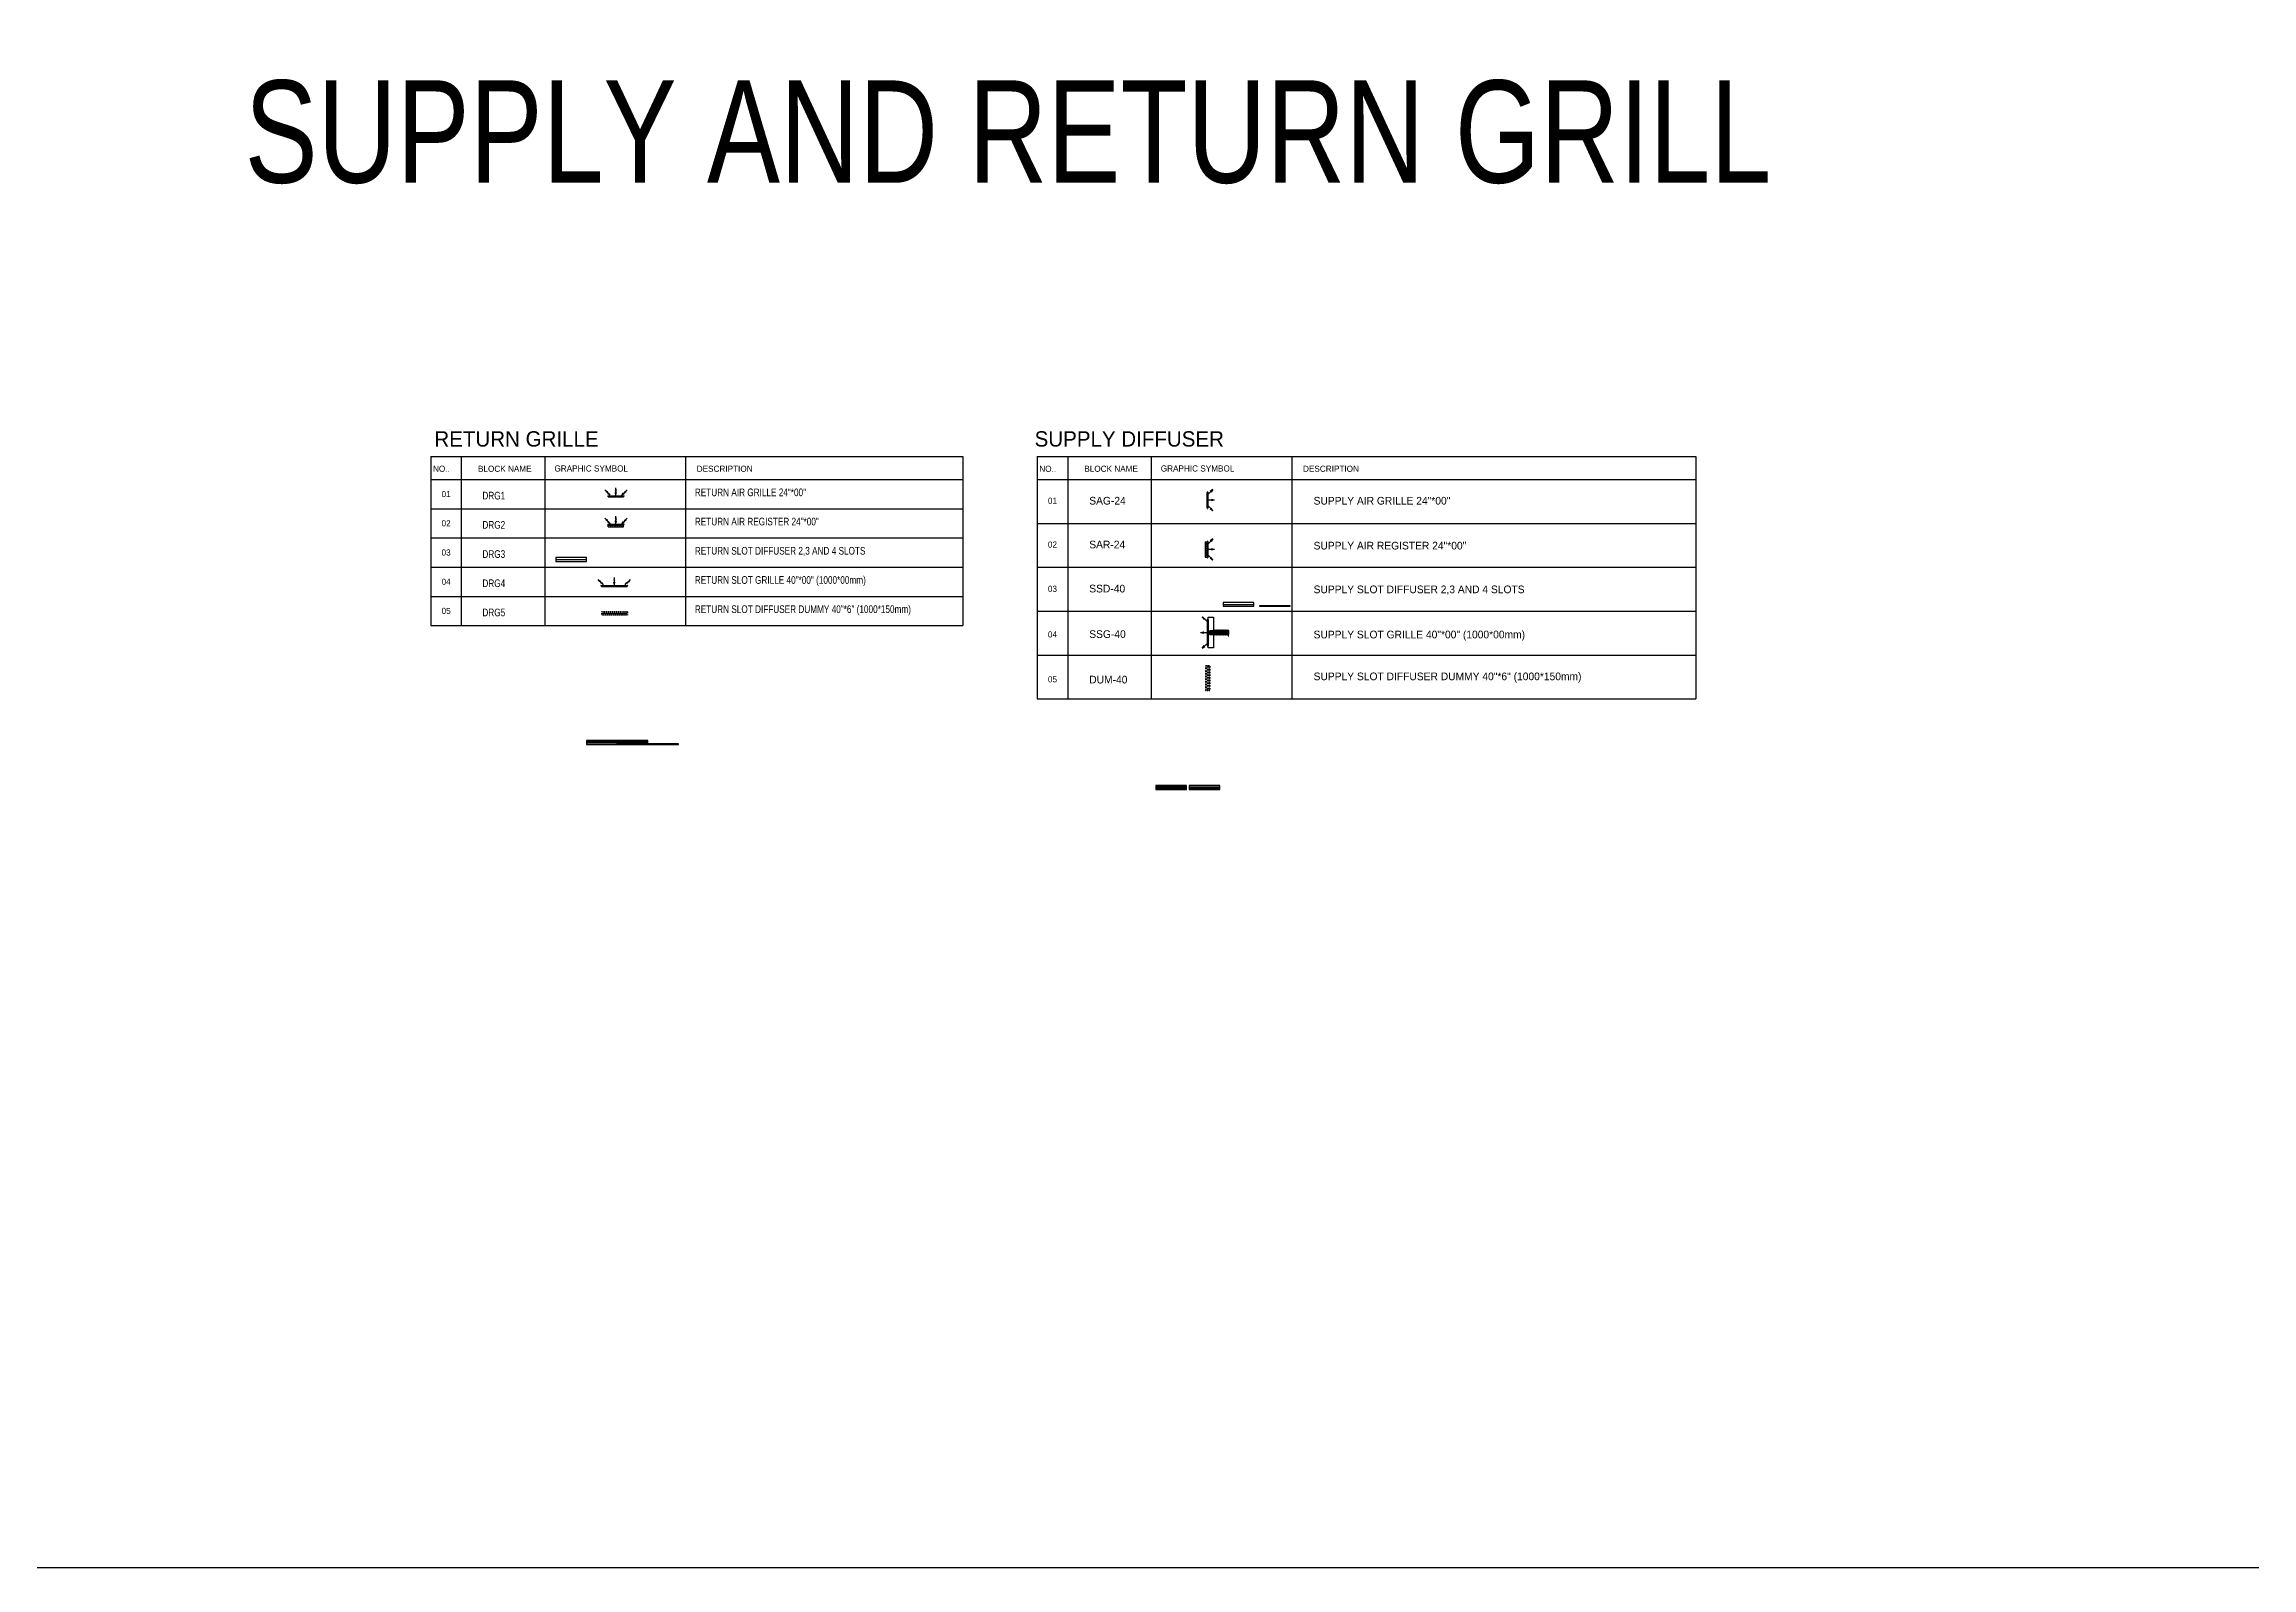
# Model space of a CAD drawing. Header units: millimetres. Extents: x 231894 to 495193, y 184583 to 303652.
# Drawn here: x 320387 to 406700, y 184583 to 244118 of the extents above; entities that cross this region are included whole.
import ezdxf
from ezdxf.enums import TextEntityAlignment as Align

# ---------------------------------------------------------------- set-up
doc = ezdxf.new("R2010")
doc.units = ezdxf.units.MM
doc.linetypes.add('HIDDEN', pattern=[0.375, 0.25, -0.125])
doc.layers.get('0').update_dxf_attribs({"color": 254})
for name, color, linetype in [('3- SUPPLY DUCT', 3, 'Continuous'), ('4-TEXT-HVAC', 4, 'Continuous'), ('40-REFERENCE-DRAWINGS-0-35', 40, 'Continuous'), ('43-REFERENCE-0-33', 43, 'Continuous'), ('6-RETURN-DUCT', 6, 'Continuous'), ('70-FRAM-DETAIL-0-45', 70, 'Continuous'), ('M-HVAC-CDFF', 10, 'Continuous'), ('MEQUIP', 2, 'Continuous'), ('RETURN GRILL', 13, 'Continuous'), ('SUPPLY GRILL', 13, 'Continuous')]:
    doc.layers.add(name, color=color, linetype=linetype)
doc.styles.add('STENCIL', font='stencil.shx')
doc.styles.add('style2', font='stencil.shx')

# ---------------------------------------------------------------- blocks, each defined once
blk = doc.blocks.new('DRG5')
at = {"color": 13, "linetype": 'HIDDEN', "ltscale": 0.25}
for p, q in [((-475, -62.5), (475, -62.5)), ((-475, -87.5), (475, -87.5))]:
    blk.add_line(p, q, dxfattribs=at)
at = {"color": 12, "linetype": 'HIDDEN', "ltscale": 0.25}
blk.add_lwpolyline([(500, 0), (500, -150), (-500, -150), (-500, 0)], close=True, dxfattribs=at)
at = {"color": 13, "linetype": 'HIDDEN', "ltscale": 0.25}
blk.add_lwpolyline([(475, -25), (475, -125), (-475, -125), (-475, -25)], close=True, dxfattribs=at)
blk = doc.blocks.new('DRG4')
for points in [[(-425, 59), (-517, 121), (-487, 121), (-487, 151)], [(0, 59), (-21, 168), (0, 147), (21, 168)], [(425, 59), (517, 121), (487, 121), (487, 151)]]:
    blk.add_hatch(color=13).paths.add_polyline_path(points)
at = {"color": 13}
for p, q in [((-576, 210), (-635, 269)), ((-559, 226), (-592, 193)), ((-524, 191), (-592, 193)), ((-524, 191), (-557, 158)), ((-487, 121), (-540, 174)), ((-425, 59), (-487, 151)), ((-487, 121), (-487, 151)), ((23, 272), (-23, 272)), ((23, 222), (-23, 272)), ((23, 222), (-23, 222)), ((0, 59), (-21, 168)), ((0, 147), (-21, 168)), ((0, 272), (0, 356)), ((0, 147), (0, 222)), ((0, 59), (21, 168)), ((0, 147), (21, 168)), ((425, 59), (487, 151)), ((487, 121), (540, 174)), ((487, 121), (487, 151)), ((524, 191), (592, 193)), ((524, 191), (557, 158)), ((559, 226), (592, 193)), ((576, 210), (635, 269))]:
    blk.add_line(p, q, dxfattribs=at)
at = {"color": 12}
for p, q in [((-525, 25), (525, 25)), ((-525, 25), (-525, 25)), ((-515, 35), (515, 35)), ((-500, 0), (-500, 25)), ((-500, 0), (500, 0)), ((500, 0), (500, 25)), ((525, 25), (525, 25))]:
    blk.add_line(p, q, dxfattribs=at)
for centre, start, end in [((-515, 25), 90, 180), ((515, 25), 0, 90)]:
    blk.add_arc(centre, 10, start, end, dxfattribs=at)
blk = doc.blocks.new('DRG2')
for points in [[(-225, 124), (-317, 186), (-287, 186), (-287, 216)], [(0, 124), (-21, 233), (0, 212), (21, 233)], [(225, 124), (317, 186), (287, 186), (287, 216)]]:
    blk.add_hatch(color=13).paths.add_polyline_path(points)
at = {"color": 13}
for p, q in [((-376, 275), (-435, 334)), ((-359, 291), (-392, 258)), ((-324, 256), (-392, 258)), ((-324, 256), (-357, 223)), ((-287, 186), (-340, 239)), ((-225, 124), (-317, 186)), ((-287, 186), (-317, 186)), ((-300, 65), (300, 65)), ((-225, 124), (-287, 216)), ((-287, 186), (-287, 216)), ((-250, 61), (-194, 6)), ((-105, 61), (-161, 6)), ((-71, 61), (-15, 6)), ((23, 337), (-23, 337)), ((23, 287), (-23, 337)), ((23, 287), (-23, 287)), ((0, 124), (-21, 233)), ((0, 212), (-21, 233)), ((0, 337), (0, 421)), ((0, 212), (0, 287)), ((0, 124), (21, 233)), ((0, 212), (21, 233)), ((76, 61), (20, 6)), ((101, 61), (157, 6)), ((245, 61), (189, 6)), ((225, 124), (287, 216)), ((225, 124), (317, 186)), ((287, 186), (340, 239)), ((287, 186), (287, 216)), ((287, 186), (317, 186)), ((324, 256), (392, 258)), ((324, 256), (357, 223)), ((359, 291), (392, 258)), ((376, 275), (435, 334))]:
    blk.add_line(p, q, dxfattribs=at)
at = {"color": 12}
for p, q in [((-325, 90), (325, 90)), ((-325, 90), (-325, 90)), ((-315, 100), (315, 100)), ((-300, 0), (-300, 90)), ((-300, 0), (300, 0)), ((300, 0), (300, 90)), ((325, 90), (325, 90))]:
    blk.add_line(p, q, dxfattribs=at)
for centre, start, end in [((-315, 90), 90, 180), ((315, 90), 0, 90)]:
    blk.add_arc(centre, 10, start, end, dxfattribs=at)
at = {"color": 13}
for centre, start, end in [((-222, 34), 0, 180), ((-222, 34), 180, 0), ((-133, 34), 0, 180), ((-133, 34), 180, 0), ((-43, 34), 0, 180), ((-43, 34), 180, 0), ((48, 34), 0, 180), ((48, 34), 180, 0), ((129, 34), 0, 180), ((129, 34), 180, 0), ((217, 34), 0, 180), ((217, 34), 180, 0)]:
    blk.add_arc(centre, 2.95, start, end, dxfattribs=at)
blk = doc.blocks.new('DRG1')
for points in [[(-225, 59), (-317, 121), (-287, 121), (-287, 151)], [(0, 59), (-21, 168), (0, 147), (21, 168)], [(225, 59), (317, 121), (287, 121), (287, 151)]]:
    blk.add_hatch(color=13).paths.add_polyline_path(points)
at = {"color": 13}
for p, q in [((-376, 210), (-435, 269)), ((-359, 226), (-392, 193)), ((-324, 191), (-392, 193)), ((-324, 191), (-357, 158)), ((-287, 121), (-340, 174)), ((-225, 59), (-317, 121)), ((-287, 121), (-317, 121)), ((-225, 59), (-287, 151)), ((-287, 121), (-287, 151)), ((23, 272), (-23, 272)), ((23, 222), (-23, 272)), ((23, 222), (-23, 222)), ((0, 59), (-21, 168)), ((0, 147), (-21, 168)), ((0, 272), (0, 356)), ((0, 147), (0, 222)), ((0, 59), (21, 168)), ((0, 147), (21, 168)), ((225, 59), (287, 151)), ((225, 59), (317, 121)), ((287, 121), (340, 174)), ((287, 121), (287, 151)), ((287, 121), (317, 121)), ((324, 191), (392, 193)), ((324, 191), (357, 158)), ((359, 226), (392, 193)), ((376, 210), (435, 269))]:
    blk.add_line(p, q, dxfattribs=at)
at = {"color": 12}
for p, q in [((-325, 25), (325, 25)), ((-325, 25), (-325, 25)), ((-315, 35), (315, 35)), ((-300, 0), (300, 0)), ((325, 25), (325, 25))]:
    blk.add_line(p, q, dxfattribs=at)
at = {"color": 12, "ltscale": 6}
for p, q in [((-300, 0), (-300, 25)), ((300, 0), (300, 25))]:
    blk.add_line(p, q, dxfattribs=at)
at = {"color": 12}
for centre, start, end in [((-315, 25), 90, 180), ((315, 25), 0, 90)]:
    blk.add_arc(centre, 10, start, end, dxfattribs=at)
blk = doc.blocks.new('SAG-24')
for points in [[(209, 413), (138, 309), (139, 343), (105, 342)], [(271, 0), (147, -24), (172, 0), (147, 24)], [(209, -413), (138, -309), (139, -343), (105, -342)]]:
    blk.add_hatch(color=13).paths.add_polyline_path(points)
at = {"color": 12}
for p, q in [((-25, 300), (-25, -300)), ((-25, 300), (0, 300)), ((0, 325), (0, -325)), ((0, 325), (0, 325)), ((10, 315), (10, -315)), ((-25, -300), (0, -300)), ((0, -325), (0, -325))]:
    blk.add_line(p, q, dxfattribs=at)
at = {"color": 13}
for p, q in [((172, 0), (25, 0)), ((139, 343), (35, 239)), ((209, 413), (105, 342)), ((139, 343), (105, 342)), ((209, 413), (138, 309)), ((139, 343), (138, 309)), ((271, 0), (147, 24)), ((172, 0), (147, 24)), ((172, 0), (147, -24)), ((139, -343), (35, -239)), ((209, -413), (105, -342)), ((139, -343), (105, -342)), ((209, -413), (138, -309)), ((139, -343), (138, -309)), ((271, 0), (147, -24))]:
    blk.add_line(p, q, dxfattribs=at)
at = {"color": 12}
for centre, start, end in [((0, 315), 360, 90), ((0, -315), 270, 360)]:
    blk.add_arc(centre, 10, start, end, dxfattribs=at)
blk = doc.blocks.new('SAR-24')
for points in [[(209, 413), (138, 309), (139, 343), (105, 342)], [(271, 0), (147, -24), (172, 0), (147, 24)], [(209, -413), (138, -309), (139, -343), (105, -342)]]:
    blk.add_hatch(color=13).paths.add_polyline_path(points)
at = {"color": 12}
for p, q in [((-90, 300), (-90, -300)), ((-90, 300), (0, 300)), ((-29, 250), (-84, 194)), ((-29, 105), (-84, 161)), ((-29, 71), (-84, 15)), ((-25, 300), (-25, -300)), ((0, 325), (0, -325)), ((0, 325), (0, 325)), ((10, 315), (10, -315)), ((-90, -300), (0, -300)), ((-29, -76), (-84, -20)), ((-29, -101), (-84, -157)), ((-29, -245), (-84, -189)), ((0, -325), (0, -325))]:
    blk.add_line(p, q, dxfattribs=at)
at = {"color": 13}
for p, q in [((172, 0), (25, 0)), ((139, 343), (35, 239)), ((209, 413), (105, 342)), ((139, 343), (105, 342)), ((209, 413), (138, 309)), ((139, 343), (138, 309)), ((271, 0), (147, 24)), ((172, 0), (147, 24)), ((172, 0), (147, -24)), ((139, -343), (35, -239)), ((209, -413), (105, -342)), ((139, -343), (105, -342)), ((209, -413), (138, -309)), ((139, -343), (138, -309)), ((271, 0), (147, -24))]:
    blk.add_line(p, q, dxfattribs=at)
at = {"color": 12, "const_width": 5.9}
for points in [[(-56, 219, 1), (-56, 225, 1)], [(-56, 130, 1), (-56, 136, 1)], [(-56, 40, 1), (-56, 46, 1)], [(-56, -51, 1), (-56, -45, 1)], [(-56, -132, 1), (-56, -126, 1)], [(-56, -220, 1), (-56, -214, 1)]]:
    blk.add_lwpolyline(points, format="xyb", close=True, dxfattribs=at)
at = {"color": 12}
for centre, start, end in [((0, 315), 360, 90), ((0, -315), 270, 360)]:
    blk.add_arc(centre, 10, start, end, dxfattribs=at)
blk = doc.blocks.new('SSG-40')
for points in [[(-271, 0), (-147, -24), (-172, 0), (-147, 24)], [(-209, 613), (-138, 509), (-139, 543), (-105, 542)], [(-209, -613), (-138, -509), (-139, -543), (-105, -542)]]:
    blk.add_hatch(color=13).paths.add_polyline_path(points)
at = {"color": 13}
for p, q in [((-271, 0), (-147, 24)), ((-209, 613), (-138, 509)), ((-209, 613), (-105, 542)), ((-172, 0), (-147, 24)), ((-172, 0), (-25, 0)), ((-172, 0), (-147, -24)), ((-139, 543), (-35, 439)), ((-139, 543), (-138, 509)), ((-139, 543), (-105, 542)), ((-271, 0), (-147, -24)), ((-209, -613), (-138, -509)), ((-209, -613), (-105, -542)), ((-139, -543), (-35, -439)), ((-139, -543), (-138, -509)), ((-139, -543), (-105, -542))]:
    blk.add_line(p, q, dxfattribs=at)
at = {"color": 12}
for p, q in [((-10, 515), (-10, -515)), ((0, 525), (0, -525)), ((0, 525), (0, 525)), ((25, 500), (0, 500)), ((25, 500), (25, -500)), ((275, -75), (275, 75)), ((325, -75), (325, 75)), ((375, -75), (375, 75)), ((425, -75), (425, 75)), ((475, -75), (475, 75)), ((525, -75), (525, 75)), ((575, -75), (575, 75)), ((625, -75), (625, 75)), ((675, -75), (675, 75)), ((725, -75), (725, 75)), ((825, 75), (775, 75)), ((775, -75), (775, 75)), ((800, 94), (800, -124)), ((825, -75), (825, 75)), ((25, -500), (0, -500)), ((0, -525), (0, -525)), ((825, -75), (775, -75)), ((800, -124), (836, -124))]:
    blk.add_line(p, q, dxfattribs=at)
at = {"color": 13, "linetype": 'HIDDEN', "ltscale": 0.25}
for p, q in [((300, 51), (300, -48)), ((350, 51), (350, -48)), ((400, 51), (400, -48)), ((450, 51), (450, -48)), ((500, 51), (500, -48)), ((550, 51), (550, -48)), ((600, 51), (600, -48)), ((650, 51), (650, -48)), ((700, 51), (700, -48)), ((749, 51), (749, -48))]:
    blk.add_line(p, q, dxfattribs=at)
at = {"color": 12}
for points in [[(25, 500), (25, 600), (225, 600), (225, -600), (25, -600), (25, -500)], [(775, 75), (750, 100), (725, 75), (700, 100), (675, 75), (650, 100), (625, 75), (600, 100), (575, 75), (550, 100), (525, 75), (500, 100), (475, 75), (450, 100), (425, 75), (400, 100), (375, 75), (350, 100), (325, 75), (300, 100), (275, 75)], [(775, -75), (750, -100), (725, -75), (700, -100), (675, -75), (650, -100), (625, -75), (600, -100), (575, -75), (550, -100), (525, -75), (500, -100), (475, -75), (450, -100), (425, -75), (400, -100), (375, -75), (350, -100), (325, -75), (300, -100), (275, -75)]]:
    blk.add_lwpolyline(points, dxfattribs=at)
for centre, radius, start, end in [((0, 515), 10, 90, 180), ((124, 0), 75, 70.52023, 289.46267), ((174, 0), 75, 70.52023, 289.46267), ((224, 0), 75, 70.52023, 289.46267), ((274, 0), 75, 89.44972, 270.54447), ((0, -515), 10, 180, 270)]:
    blk.add_arc(centre, radius, start, end, dxfattribs=at)
at = {"color": 13, "linetype": 'HIDDEN', "ltscale": 0.25}
for centre, radius, start, end in [((145, 0), 70.8, 86.60118, 273.38172), ((195, 0), 70.8, 86.60118, 273.38172), ((245, 0), 70.8, 86.60118, 273.38172), ((306, 0), 81.3, 112.48946, 246.96026)]:
    blk.add_arc(centre, radius, start, end, dxfattribs=at)
at = {"color": 12}
blk.add_ellipse((800, 0), major_axis=(0, 75), ratio=0.123739, dxfattribs=at)
blk = doc.blocks.new('DUM-40')
at = {"color": 13, "linetype": 'HIDDEN', "ltscale": 0.25}
for p, q in [((62.5, 475), (62.5, -475)), ((87.5, 475), (87.5, -475))]:
    blk.add_line(p, q, dxfattribs=at)
at = {"color": 12, "linetype": 'HIDDEN', "ltscale": 0.25}
for points in [[(150, -500), (0, -500), (0, 500), (150, 500)], [(125, -475), (25, -475), (25, 475), (125, 475)]]:
    blk.add_lwpolyline(points, close=True, dxfattribs=at)
blk = doc.blocks.new('2-S')
at = {"layer": '3- SUPPLY DUCT', "color": 1, "linetype": 'Continuous'}
blk.add_line((63857, 71797), (63857, 70597), dxfattribs=at)
blk.add_lwpolyline([(63782, 71797), (63932, 71797), (63932, 70597), (63782, 70597), (63782, 71797)], dxfattribs=at)
for points in [[(63263, 71497, 0, 100, 0), (63463, 71497, 0, 0, 0), (63682, 71497, 0, 0, 0)], [(63263, 70897, 0, 100, 0), (63463, 70897, 0, 0, 0), (63682, 70897, 0, 0, 0)]]:
    blk.add_lwpolyline(points, format="xyseb", dxfattribs=at)
blk = doc.blocks.new('SLD')
at = {"layer": '3- SUPPLY DUCT', "color": 1}
for points in [[(43717, 13854, 0, 77.2, 0), (43850, 13721, 0, 0, 0), (43969, 13603, 0, 0, 0)], [(43969, 13958, 0, 77.2, 0), (43969, 13770, 0, 0, 0), (43969, 13603, 0, 0, 0)], [(44220, 13854, 0, 77.2, 0), (44087, 13721, 0, 0, 0), (43969, 13603, 0, 0, 0)]]:
    blk.add_lwpolyline(points, format="xyseb", dxfattribs=at)
blk.add_lwpolyline([(43369, 13583), (44569, 13583), (44569, 13603), (43369, 13603)], close=True, dxfattribs=at)
blk = doc.blocks.new('re')
at = {"layer": 'M-HVAC-CDFF', "linetype": 'Continuous'}
blk.add_line((44762, 40833), (45962, 40833), dxfattribs=at)
blk.add_lwpolyline([(44762, 40908), (44762, 40758), (45962, 40758), (45962, 40908), (44762, 40908)], dxfattribs=at)
at = {"layer": 'M-HVAC-CDFF', "color": 2, "linetype": 'Continuous'}
for points in [[(45062, 40958, 0, 100, 0), (45062, 41158, 0, 0, 0), (45062, 41368, 0, 0, 0)], [(45662, 40958, 0, 100, 0), (45662, 41158, 0, 0, 0), (45662, 41368, 0, 0, 0)]]:
    blk.add_lwpolyline(points, format="xyseb", dxfattribs=at)
blk = doc.blocks.new('4-SLOT')
at = {"layer": '3- SUPPLY DUCT', "color": 1, "linetype": 'Continuous'}
for p, q in [((608138, 439639), (609338, 439639)), ((608138, 439602), (609338, 439602)), ((608138, 439564), (609338, 439564))]:
    blk.add_line(p, q, dxfattribs=at)
for points in [[(608438, 440196, 0, 100, 0), (608438, 439996, 0, 0, 0), (608438, 439777, 0, 0, 0)], [(609038, 440196, 0, 100, 0), (609038, 439996, 0, 0, 0), (609038, 439777, 0, 0, 0)]]:
    blk.add_lwpolyline(points, format="xyseb", dxfattribs=at)
blk.add_lwpolyline([(608138, 439677), (608138, 439527), (609338, 439527), (609338, 439677), (608138, 439677)], dxfattribs=at)
blk = doc.blocks.new('3-SLOT')
at = {"layer": '3- SUPPLY DUCT', "color": 1, "linetype": 'Continuous'}
for p, q in [((609445, 439627), (610645, 439627)), ((609445, 439577), (610645, 439577))]:
    blk.add_line(p, q, dxfattribs=at)
for points in [[(609745, 440196, 0, 100, 0), (609745, 439996, 0, 0, 0), (609745, 439777, 0, 0, 0)], [(610345, 440196, 0, 100, 0), (610345, 439996, 0, 0, 0), (610345, 439777, 0, 0, 0)]]:
    blk.add_lwpolyline(points, format="xyseb", dxfattribs=at)
blk.add_lwpolyline([(609445, 439677), (609445, 439527), (610645, 439527), (610645, 439677), (609445, 439677)], dxfattribs=at)
blk = doc.blocks.new('3-SLOT R')
at = {"layer": '6-RETURN-DUCT', "color": 1, "linetype": 'Continuous'}
for p, q in [((587364, 441383), (586164, 441383)), ((587364, 441333), (586164, 441333))]:
    blk.add_line(p, q, dxfattribs=at)
at = {"layer": '6-RETURN-DUCT', "color": 2, "linetype": 'Continuous'}
for points in [[(586464, 441483, 0, 100, 0), (586464, 441683, 0, 0, 0), (586464, 441892, 0, 0, 0)], [(587064, 441483, 0, 100, 0), (587064, 441683, 0, 0, 0), (587064, 441892, 0, 0, 0)]]:
    blk.add_lwpolyline(points, format="xyseb", dxfattribs=at)
at = {"layer": '6-RETURN-DUCT', "color": 1, "linetype": 'Continuous'}
blk.add_lwpolyline([(586164, 441433), (586164, 441283), (587364, 441283), (587364, 441433), (586164, 441433)], dxfattribs=at)
blk = doc.blocks.new('4-SLOT R')
at = {"layer": '6-RETURN-DUCT', "color": 1, "linetype": 'Continuous'}
for p, q in [((588668, 441395), (587468, 441395)), ((588668, 441358), (587468, 441358)), ((588668, 441320), (587468, 441320))]:
    blk.add_line(p, q, dxfattribs=at)
at = {"layer": '6-RETURN-DUCT', "color": 2, "linetype": 'Continuous'}
for points in [[(587768, 441483, 0, 100, 0), (587768, 441683, 0, 0, 0), (587768, 441892, 0, 0, 0)], [(588368, 441483, 0, 100, 0), (588368, 441683, 0, 0, 0), (588368, 441892, 0, 0, 0)]]:
    blk.add_lwpolyline(points, format="xyseb", dxfattribs=at)
at = {"layer": '6-RETURN-DUCT', "color": 1, "linetype": 'Continuous'}
blk.add_lwpolyline([(587468, 441433), (587468, 441283), (588668, 441283), (588668, 441433), (587468, 441433)], dxfattribs=at)
blk = doc.blocks.new('RETURN SLOT')
at = {"layer": '3- SUPPLY DUCT', "color": 2}
for points in [[(589107, 441873, 0, 77.2, 0), (588974, 442006, 0, 0, 0), (588855, 442124, 0, 0, 0)], [(589107, 441868, 0, 77.2, 0), (589107, 442056, 0, 0, 0), (589107, 442223, 0, 0, 0)], [(589107, 441873, 0, 77.2, 0), (589240, 442006, 0, 0, 0), (589358, 442124, 0, 0, 0)]]:
    blk.add_lwpolyline(points, format="xyseb", dxfattribs=at)
at = {"layer": '3- SUPPLY DUCT', "color": 1}
blk.add_lwpolyline([(588507, 441848), (589707, 441848), (589707, 441868), (588507, 441868)], close=True, dxfattribs=at)

msp = doc.modelspace()

# ---------------------------------------------------------------- linework, layer by layer
at = {"layer": '70-FRAM-DETAIL-0-45'}
for p, q in [((335502, 228001), (335502, 221400)), ((335502, 228001), (356300, 228001)), ((336697, 228001), (336697, 221400)), ((339976, 221400), (339976, 228001)), ((345470, 221400), (345470, 228001)), ((356300, 228001), (356300, 221400)), ((359207, 228001), (359207, 218536)), ((359207, 228001), (384959, 228001)), ((360403, 228001), (360403, 218536)), ((363682, 218536), (363682, 228001)), ((369175, 218536), (369175, 228001)), ((384959, 228001), (384959, 218536)), ((335502, 227106), (356300, 227106)), ((359207, 227106), (384959, 227106)), ((335502, 221400), (356300, 221400)), ((359207, 218536), (384959, 218536))]:
    msp.add_line(p, q, dxfattribs=at)
at = {"layer": '70-FRAM-DETAIL-0-45', "color": 9}
for p, q in [((335502, 225965), (356300, 225965)), ((359207, 225392), (384959, 225392)), ((335502, 224824), (356300, 224824)), ((335502, 223683), (356300, 223683)), ((359207, 223678), (384959, 223678)), ((335502, 222541), (356300, 222541)), ((359207, 221964), (384959, 221964)), ((359207, 220250), (384959, 220250))]:
    msp.add_line(p, q, dxfattribs=at)
at = {"layer": 'MEQUIP'}
msp.add_lwpolyline([(319660, 253222), (407427, 253222), (407427, 184583), (319660, 184583)], close=True, dxfattribs=at)

# ---------------------------------------------------------------- block references
at = {"layer": '3- SUPPLY DUCT', "xscale": -1, "rotation": 90}
msp.add_blockref('2-S', (438273, 286085), dxfattribs=at)
at = {"layer": '3- SUPPLY DUCT'}
for name, p in [('SLD', (324530, 208570)), ('4-SLOT', (-244291, -224528)), ('3-SLOT', (-244291, -224528))]:
    msp.add_blockref(name, p, dxfattribs=at)
at = {"layer": '6-RETURN-DUCT'}
for name, p in [('re', (295624, 183151)), ('3-SLOT R', (-244578, -224528)), ('4-SLOT R', (-244681, -224528)), ('RETURN SLOT', (-244521, -225092))]:
    msp.add_blockref(name, p, dxfattribs=at)
at = {"layer": 'RETURN GRILL'}
for name, p in [('DRG1', (342744, 226431)), ('DRG2', (342744, 225257)), ('DRG4', (342680, 222929)), ('DRG5', (342692, 221954))]:
    msp.add_blockref(name, p, dxfattribs=at)
at = {"layer": 'SUPPLY GRILL'}
for name, p in [('SAG-24', (365873, 226303, 12938)), ('SAR-24', (365873, 224371, 12938)), ('SSG-40', (365873, 221128, 12938)), ('DUM-40', (365811, 219346, 12938))]:
    msp.add_blockref(name, p, dxfattribs=at)

# ---------------------------------------------------------------- texts
at = {"layer": '4-TEXT-HVAC', "color": 4, "style": 'style2', "width": 0.8}
for s, p in [('DRG1', (337521, 226328)), ('RETURN AIR GRILLE 24"*00"', (345827, 226456)), ('DRG2', (337521, 225186)), ('RETURN AIR REGISTER 24"*00"', (345827, 225315)), ('RETURN SLOT DIFFUSER 2,3 AND 4 SLOTS', (345827, 224173)), ('DRG3', (337521, 224045)), ('DRG4', (337521, 222904)), ('RETURN SLOT GRILLE 40"*00" (1000*00mm)', (345827, 223032)), ('DRG5', (337521, 221763)), ('RETURN SLOT DIFFUSER DUMMY 40"*6" (1000*150mm)', (345827, 221891))]:
    msp.add_text(s, height=300, dxfattribs=at).set_placement(p)
at = {"layer": '4-TEXT-HVAC', "color": 4, "style": 'style2'}
for s, p in [('SAG-24', (361247, 226129)), ('SUPPLY AIR GRILLE 24"*00"', (370018, 226128)), ('SAR-24', (361247, 224417)), ('SUPPLY AIR REGISTER 24"*00"', (370018, 224374)), ('SSD-40', (361247, 222695)), ('SUPPLY SLOT DIFFUSER 2,3 AND 4 SLOTS', (370018, 222665)), ('SSG-40', (361247, 220917)), ('SUPPLY SLOT GRILLE 40"*00" (1000*00mm)', (370018, 220901)), ('DUM-40', (361247, 219139)), ('SUPPLY SLOT DIFFUSER DUMMY 40"*6" (1000*150mm)', (370018, 219265))]:
    msp.add_text(s, height=300, dxfattribs=at).set_placement(p)
at = {"layer": '40-REFERENCE-DRAWINGS-0-35', "lineweight": 35, "style": 'STENCIL', "width": 0.8}
msp.add_text('SUPPLY AND RETURN GRILL', height=4000, dxfattribs=at).set_placement((328225, 238703))
at = {"layer": '40-REFERENCE-DRAWINGS-0-35', "lineweight": 35, "style": 'STENCIL'}
for s, p in [('RETURN GRILLE', (335644, 228394)), ('SUPPLY DIFFUSER ', (359111, 228394))]:
    msp.add_text(s, height=600, dxfattribs=at).set_placement(p)
for s, height, p in [('NO..', 239.1, (335918, 227528)), ('BLOCK NAME', 239.1, (338397, 227528)), ('GRAPHIC SYMBOL', 239.06, (341776, 227539)), ('DESCRIPTION', 239.06, (346993, 227528)), ('NO..', 239.1, (359623, 227528)), ('BLOCK NAME', 239.1, (362102, 227528)), ('GRAPHIC SYMBOL', 239.06, (365482, 227539)), ('DESCRIPTION', 239.06, (370698, 227528))]:
    msp.add_text(s, height=height, dxfattribs=at).set_placement(p, align=Align.MIDDLE)
at = {"layer": '43-REFERENCE-0-33', "color": 4, "style": 'STENCIL'}
for s, p in [('01', (336103, 226539)), ('01', (359808, 226279)), ('02', (336103, 225398)), ('02', (359808, 224565)), ('03', (336103, 224257)), ('04', (336103, 223115)), ('03', (359808, 222837)), ('05', (336103, 221974)), ('04', (359808, 221055)), ('05', (359808, 219300))]:
    msp.add_text(s, height=239.1, dxfattribs=at).set_placement(p, align=Align.MIDDLE)

doc.saveas('drawing.dxf')
